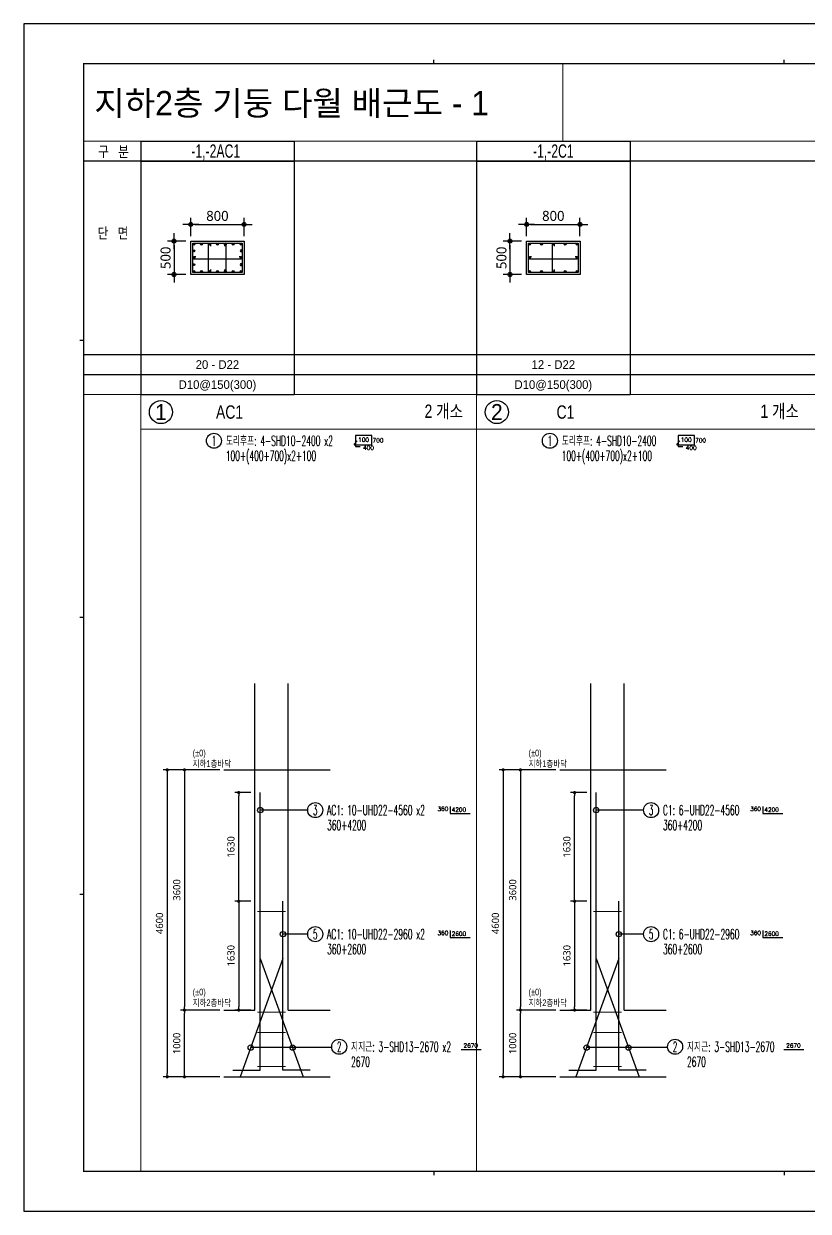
# Model space of a CAD drawing. Header units: millimetres. Extents: x 327808 to 2562540, y -728300 to 402793.
# Drawn here: x 460627 to 472392, y -441148 to -423350 of the extents above; entities that cross this region are included whole.
import ezdxf
from ezdxf.enums import TextEntityAlignment as Align

# ---------------------------------------------------------------- set-up
doc = ezdxf.new("R2010")
doc.units = ezdxf.units.MM
doc.header["$LTSCALE"] = 140
doc.layers.get('Defpoints').update_dxf_attribs({"color": 145})
for name, color, linetype in [('254', 254, 'Continuous'), ('AMAC-NO', 5, 'Continuous'), ('BAR', 2, 'Continuous'), ('BAR1', 2, 'Continuous'), ('DIM', 7, 'Continuous'), ('LEAD7', 7, 'Continuous'), ('LEAD8', 8, 'Continuous'), ('LINE', 7, 'Continuous'), ('XDIM', 7, 'Continuous'), ('XSTRUCT', 2, 'Continuous'), ('XTAG', 7, 'Continuous'), ('기둥', 4, 'Continuous')]:
    doc.layers.add(name, color=color, linetype=linetype)
for name, color, linetype, lineweight in [('Main Bar', 7, 'Continuous', 0), ('TEXT', 3, 'Continuous', 9), ('XTITLE', 22, 'Continuous', 0)]:
    doc.layers.add(name, color=color, linetype=linetype, lineweight=lineweight)
doc.styles.add('ROMANS', font='malgun.ttf')
doc.styles.add('XRebar', font='Romans.shx', dxfattribs={"bigfont": 'whgtxt.shx'})
doc.styles.add('XRebar2', font='Romans.shx')
doc.styles.add('돋음', font='')
doc.styles.add('맑은고딕', font='malgun.ttf')
doc.styles.get('돋음').set_extended_font_data('Dotum')
doc.dimstyles.new('60(SUB-1.8)', dxfattribs={"dimscale": 60, "dimtxt": 1.8, "dimasz": 0.8, "dimexe": 1, "dimexo": 1, "dimgap": 1, "dimtad": 1, "dimdec": 0, "dimzin": 0, "dimdsep": 46, "dimtxsty": 'ROMANS', "dimblk": 'DOT', "dimcen": 1, "dimdle": 2, "dimclrd": 6, "dimclre": 6, "dimclrt": 7, "dimazin": 0, "dimtfac": 1, "dimtdec": 0, "dimtix": 1, "dimtmove": 2, "dimatfit": 3, "dimldrblk": 'DIMDOT', "dimfxl": 1, "dimtolj": 1, "dimtzin": 0, "dimarcsym": 0})
doc.dimstyles.new('DIM_30', dxfattribs={"dimscale": 30, "dimtxt": 3, "dimasz": 1.2, "dimexe": 2, "dimexo": 1.5, "dimgap": 1, "dimtad": 1, "dimdec": 0, "dimdsep": 46, "dimtxsty": '맑은고딕', "dimblk1": 'DIMDOT', "dimblk2": 'DIMDOT', "dimsah": 1, "dimcen": 1, "dimdle": 2, "dimclrd": 7, "dimclre": 7, "dimclrt": 3, "dimadec": 0, "dimazin": 0, "dimtfac": 1, "dimtdec": 0, "dimtix": 1, "dimtmove": 2, "dimatfit": 3, "dimldrblk": 'DIMDOT', "dimfxl": 1, "dimtolj": 1, "dimarcsym": 0})

# ---------------------------------------------------------------- blocks, each defined once
blk = doc.blocks.new('_Dot')
at = {"color": 0, "linetype": 'ByBlock', "lineweight": -2}
blk.add_line((-0.5, 0), (-1, 0), dxfattribs=at)
at = {"color": 0, "linetype": 'ByBlock', "const_width": 0.5}
blk.add_lwpolyline([(-0.25, 0, 1), (0.25, 0, 1)], format="xyb", close=True, dxfattribs=at)
blk = doc.blocks.new('*D355')
at = {"layer": 'Defpoints', "color": 0, "linetype": 'Continuous', "transparency": 16777216}
for p in [(468664, -434533), (467816, -439133), (468664, -439133)]:
    blk.add_point(p, dxfattribs=at).dxf.unprotected_set("ltscale", 0)
at = {"layer": 'XDIM', "color": 6, "linetype": 'Continuous', "lineweight": -2, "transparency": 16777216}
for p, q in [((468604, -434533), (467756, -434533)), ((467816, -434581), (467816, -439085)), ((468604, -439133), (467756, -439133))]:
    blk.add_line(p, q, dxfattribs=at).dxf.unprotected_set("ltscale", 0)
at = {"layer": 'XDIM', "color": 6, "linetype": 'Continuous', "lineweight": -2, "transparency": 16777216, "xscale": 48, "yscale": 48, "zscale": 48}
for p, rotation in [((467816, -434533), 90), ((467816, -439133), 270)]:
    blk.add_blockref('_Dot', p, dxfattribs=dict(at, rotation=rotation)).dxf.unprotected_set("ltscale", 0)
at = {"layer": 'XDIM', "color": 7, "linetype": 'Continuous', "transparency": 16777216, "insert": (467700, -436833), "char_height": 108, "attachment_point": 5, "rotation": 90, "style": 'ROMANS'}
blk.add_mtext('\\A1;4600', dxfattribs=at).dxf.unprotected_set("ltscale", 0)
blk = doc.blocks.new('DIMDOT')
at = {"layer": 'DIM', "linetype": 'Continuous'}
blk.add_line((-2, 0), (2, 0), dxfattribs=at)
for radius in [0.5, 0.25]:
    blk.add_circle((0, 0), radius, dxfattribs=at)
blk = doc.blocks.new('*D356')
at = {"layer": 'Defpoints', "color": 0, "linetype": 'Continuous', "transparency": 16777216}
for p in [(468664, -434533), (468075, -438133), (468664, -438133)]:
    blk.add_point(p, dxfattribs=at).dxf.unprotected_set("ltscale", 0)
at = {"layer": 'XDIM', "color": 6, "linetype": 'Continuous', "lineweight": -2, "transparency": 16777216}
for p, q in [((468604, -434533), (468015, -434533)), ((468075, -434581), (468075, -438085)), ((468604, -438133), (468015, -438133))]:
    blk.add_line(p, q, dxfattribs=at).dxf.unprotected_set("ltscale", 0)
at = {"layer": 'XDIM', "color": 6, "linetype": 'Continuous', "lineweight": -2, "transparency": 16777216, "xscale": 48, "yscale": 48, "zscale": 48}
for p, rotation in [((468075, -434533), 90), ((468075, -438133), 270)]:
    blk.add_blockref('_Dot', p, dxfattribs=dict(at, rotation=rotation)).dxf.unprotected_set("ltscale", 0)
at = {"layer": 'XDIM', "color": 7, "linetype": 'Continuous', "transparency": 16777216, "insert": (467959, -436333), "char_height": 108, "attachment_point": 5, "rotation": 90, "style": 'ROMANS'}
blk.add_mtext('\\A1;3600', dxfattribs=at).dxf.unprotected_set("ltscale", 0)
blk = doc.blocks.new('*D357')
at = {"layer": 'Defpoints', "color": 0, "linetype": 'Continuous', "transparency": 16777216}
for p in [(468075, -438133), (468664, -438133), (468664, -439133)]:
    blk.add_point(p, dxfattribs=at).dxf.unprotected_set("ltscale", 0)
at = {"layer": 'XDIM', "color": 6, "linetype": 'Continuous', "lineweight": -2, "transparency": 16777216}
for p, q in [((468604, -438133), (468015, -438133)), ((468075, -439085), (468075, -438181)), ((468604, -439133), (468015, -439133))]:
    blk.add_line(p, q, dxfattribs=at).dxf.unprotected_set("ltscale", 0)
at = {"layer": 'XDIM', "color": 6, "linetype": 'Continuous', "lineweight": -2, "transparency": 16777216, "xscale": 48, "yscale": 48, "zscale": 48}
for p, rotation in [((468075, -438133), 90), ((468075, -439133), 270)]:
    blk.add_blockref('_Dot', p, dxfattribs=dict(at, rotation=rotation)).dxf.unprotected_set("ltscale", 0)
at = {"layer": 'XDIM', "color": 7, "linetype": 'Continuous', "transparency": 16777216, "insert": (467959, -438633), "char_height": 108, "attachment_point": 5, "rotation": 90, "style": 'ROMANS'}
blk.add_mtext('\\A1;1000', dxfattribs=at).dxf.unprotected_set("ltscale", 0)
blk = doc.blocks.new('*D358')
at = {"layer": 'Defpoints', "color": 0, "linetype": 'Continuous', "transparency": 16777216}
for p in [(469131, -436503), (468888, -438133), (469131, -438133)]:
    blk.add_point(p, dxfattribs=at).dxf.unprotected_set("ltscale", 0)
at = {"layer": 'XDIM', "color": 6, "linetype": 'Continuous', "lineweight": -2, "transparency": 16777216}
for p, q in [((469071, -436503), (468828, -436503)), ((468888, -436551), (468888, -438085)), ((469071, -438133), (468828, -438133))]:
    blk.add_line(p, q, dxfattribs=at).dxf.unprotected_set("ltscale", 0)
at = {"layer": 'XDIM', "color": 6, "linetype": 'Continuous', "lineweight": -2, "transparency": 16777216, "xscale": 48, "yscale": 48, "zscale": 48}
for p, rotation in [((468888, -436503), 90), ((468888, -438133), 270)]:
    blk.add_blockref('_Dot', p, dxfattribs=dict(at, rotation=rotation)).dxf.unprotected_set("ltscale", 0)
at = {"layer": 'XDIM', "color": 7, "linetype": 'Continuous', "transparency": 16777216, "insert": (468772, -437318), "char_height": 108, "attachment_point": 5, "rotation": 90, "style": 'ROMANS'}
blk.add_mtext('\\A1;1630', dxfattribs=at).dxf.unprotected_set("ltscale", 0)
blk = doc.blocks.new('*D359')
at = {"layer": 'Defpoints', "color": 0, "linetype": 'Continuous', "transparency": 16777216}
for p in [(468888, -434873), (469131, -434873), (469131, -436503)]:
    blk.add_point(p, dxfattribs=at).dxf.unprotected_set("ltscale", 0)
at = {"layer": 'XDIM', "color": 6, "linetype": 'Continuous', "lineweight": -2, "transparency": 16777216}
for p, q in [((469071, -434873), (468828, -434873)), ((468888, -436455), (468888, -434921)), ((469071, -436503), (468828, -436503))]:
    blk.add_line(p, q, dxfattribs=at).dxf.unprotected_set("ltscale", 0)
at = {"layer": 'XDIM', "color": 6, "linetype": 'Continuous', "lineweight": -2, "transparency": 16777216, "xscale": 48, "yscale": 48, "zscale": 48}
for p, rotation in [((468888, -434873), 90), ((468888, -436503), 270)]:
    blk.add_blockref('_Dot', p, dxfattribs=dict(at, rotation=rotation)).dxf.unprotected_set("ltscale", 0)
at = {"layer": 'XDIM', "color": 7, "linetype": 'Continuous', "transparency": 16777216, "insert": (468772, -435688), "char_height": 108, "attachment_point": 5, "rotation": 90, "style": 'ROMANS'}
blk.add_mtext('\\A1;1630', dxfattribs=at).dxf.unprotected_set("ltscale", 0)
blk = doc.blocks.new('A$C74EF247C')
at = {"layer": 'LINE', "color": 7, "linetype": 'Continuous'}
for p, q in [((0, 0), (0, -3800)), ((0, 0), (2300, 0)), ((2300, 0), (2300, -3800)), ((0, -300), (2300, -300)), ((0, -3800), (2300, -3800))]:
    blk.add_line(p, q, dxfattribs=at)
at = {"layer": 'LINE', "color": 4, "linetype": 'Continuous'}
for p, q in [((0, -3200), (2300, -3200)), ((0, -3500), (2300, -3500))]:
    blk.add_line(p, q, dxfattribs=at)
blk = doc.blocks.new('*D34')
at = {"layer": 'Defpoints', "color": 0, "transparency": 16777216}
for p in [(532530, -127319), (532280, -127819), (532530, -127819)]:
    blk.add_point(p, dxfattribs=at)
at = {"layer": 'DIM', "color": 7, "lineweight": -2, "transparency": 16777216}
for p, q in [((532455, -127319), (532180, -127319)), ((532280, -127379), (532280, -127759)), ((532455, -127819), (532180, -127819))]:
    blk.add_line(p, q, dxfattribs=at)
at = {"layer": 'DIM', "color": 7, "lineweight": -2, "transparency": 16777216, "xscale": 60, "yscale": 60, "zscale": 60}
for p, rotation in [((532280, -127319), 90), ((532280, -127819), 270)]:
    blk.add_blockref('DIMDOT', p, dxfattribs=dict(at, rotation=rotation))
at = {"layer": 'DIM', "color": 3, "transparency": 16777216, "insert": (532153, -127569), "char_height": 150, "attachment_point": 5, "rotation": 90, "style": '맑은고딕'}
blk.add_mtext('\\A1;500', dxfattribs=at)
blk = doc.blocks.new('*D35')
at = {"layer": 'Defpoints', "color": 0, "transparency": 16777216}
for p in [(533330, -127069), (532530, -127319), (533330, -127319)]:
    blk.add_point(p, dxfattribs=at)
at = {"layer": 'DIM', "color": 7, "lineweight": -2, "transparency": 16777216}
for p, q in [((532530, -127244), (532530, -126969)), ((532590, -127069), (533270, -127069)), ((533330, -127244), (533330, -126969))]:
    blk.add_line(p, q, dxfattribs=at)
at = {"layer": 'DIM', "color": 7, "lineweight": -2, "transparency": 16777216, "xscale": 60, "yscale": 60, "zscale": 60, "rotation": 180}
blk.add_blockref('DIMDOT', (532530, -127069), dxfattribs=at)
at = {"layer": 'DIM', "color": 7, "lineweight": -2, "transparency": 16777216, "xscale": 60, "yscale": 60, "zscale": 60}
blk.add_blockref('DIMDOT', (533330, -127069), dxfattribs=at)
at = {"layer": 'DIM', "color": 3, "transparency": 16777216, "insert": (532930, -126942), "char_height": 150, "attachment_point": 5, "style": '맑은고딕'}
blk.add_mtext('\\A1;800', dxfattribs=at)
blk = doc.blocks.new('ST')
at = {"layer": 'BAR'}
blk.add_circle((0, 0), 14.5, dxfattribs=at)
blk = doc.blocks.new('A$C08B0344F')
at = {"layer": 'BAR'}
blk.add_hatch(color=256, dxfattribs=at).paths.add_polyline_path([(14.5, 0, 1), (-14.5, 0, 1)])
at = {"layer": 'BAR', "rotation": 270}
blk.add_blockref('ST', (0, 0), dxfattribs=at)
blk = doc.blocks.new('dhs_sheet2e')
at = {"color": 7}
for p, q in [((20500.6, 57331.7), (20500.6, 57531.5)), ((38004.8, 57331.7), (38004.8, 57531.5)), ((2996.4, 43498.2), (2796.7, 43498.2)), ((2996.4, 29664.7), (2796.7, 29664.7)), ((2996.4, 15831.2), (2796.7, 15831.2)), ((20500.6, 1997.6), (20500.6, 1797.9)), ((38004.8, 1997.6), (38004.8, 1797.9))]:
    blk.add_line(p, q, dxfattribs=at)
blk.add_lwpolyline([(84000, 0), (84000, 59329.4), (0, 59329.4), (0, 0)], close=True, dxfattribs=at)
at = {"color": 30, "const_width": 64.9}
blk.add_lwpolyline([(81003.6, 57331.7), (2996.4, 57331.7), (2996.4, 1997.6), (81003.6, 1997.6)], close=True, dxfattribs=at)
blk = doc.blocks.new('zdfgarse')
at = {"color": 255, "xscale": 0.25, "yscale": 0.25, "zscale": 0.25}
blk.add_blockref('dhs_sheet2e', (0, 0), dxfattribs=at)
blk = doc.blocks.new('*D52')
at = {"layer": 'Defpoints', "color": 0, "transparency": 16777216}
for p in [(544030, -133548), (543780, -134048), (544030, -134048)]:
    blk.add_point(p, dxfattribs=at)
at = {"layer": 'DIM', "color": 7, "lineweight": -2, "transparency": 16777216}
for p, q in [((543955, -133548), (543680, -133548)), ((543780, -133608), (543780, -133988)), ((543955, -134048), (543680, -134048))]:
    blk.add_line(p, q, dxfattribs=at)
at = {"layer": 'DIM', "color": 7, "lineweight": -2, "transparency": 16777216, "xscale": 60, "yscale": 60, "zscale": 60}
for p, rotation in [((543780, -133548), 90), ((543780, -134048), 270)]:
    blk.add_blockref('DIMDOT', p, dxfattribs=dict(at, rotation=rotation))
at = {"layer": 'DIM', "color": 3, "transparency": 16777216, "insert": (543653, -133798), "char_height": 150, "attachment_point": 5, "rotation": 90, "style": '맑은고딕'}
blk.add_mtext('\\A1;500', dxfattribs=at)
blk = doc.blocks.new('*D53')
at = {"layer": 'Defpoints', "color": 0, "transparency": 16777216}
for p in [(544830, -133298), (544030, -133548), (544830, -133548)]:
    blk.add_point(p, dxfattribs=at)
at = {"layer": 'DIM', "color": 7, "lineweight": -2, "transparency": 16777216}
for p, q in [((544030, -133473), (544030, -133198)), ((544090, -133298), (544770, -133298)), ((544830, -133473), (544830, -133198))]:
    blk.add_line(p, q, dxfattribs=at)
at = {"layer": 'DIM', "color": 7, "lineweight": -2, "transparency": 16777216, "xscale": 60, "yscale": 60, "zscale": 60, "rotation": 180}
blk.add_blockref('DIMDOT', (544030, -133298), dxfattribs=at)
at = {"layer": 'DIM', "color": 7, "lineweight": -2, "transparency": 16777216, "xscale": 60, "yscale": 60, "zscale": 60}
blk.add_blockref('DIMDOT', (544830, -133298), dxfattribs=at)
at = {"layer": 'DIM', "color": 3, "transparency": 16777216, "insert": (544430, -133171), "char_height": 150, "attachment_point": 5, "style": '맑은고딕'}
blk.add_mtext('\\A1;800', dxfattribs=at)
blk = doc.blocks.new('*D395')
at = {"layer": 'Defpoints', "color": 0, "linetype": 'Continuous', "transparency": 16777216}
for p in [(463627, -434533), (462779, -439133), (463627, -439133)]:
    blk.add_point(p, dxfattribs=at).dxf.unprotected_set("ltscale", 0)
at = {"layer": 'XDIM', "color": 6, "linetype": 'Continuous', "lineweight": -2, "transparency": 16777216}
for p, q in [((463567, -434533), (462719, -434533)), ((462779, -434581), (462779, -439085)), ((463567, -439133), (462719, -439133))]:
    blk.add_line(p, q, dxfattribs=at).dxf.unprotected_set("ltscale", 0)
at = {"layer": 'XDIM', "color": 6, "linetype": 'Continuous', "lineweight": -2, "transparency": 16777216, "xscale": 48, "yscale": 48, "zscale": 48}
for p, rotation in [((462779, -434533), 90), ((462779, -439133), 270)]:
    blk.add_blockref('_Dot', p, dxfattribs=dict(at, rotation=rotation)).dxf.unprotected_set("ltscale", 0)
at = {"layer": 'XDIM', "color": 7, "linetype": 'Continuous', "transparency": 16777216, "insert": (462663, -436833), "char_height": 108, "attachment_point": 5, "rotation": 90, "style": 'ROMANS'}
blk.add_mtext('\\A1;4600', dxfattribs=at).dxf.unprotected_set("ltscale", 0)
blk = doc.blocks.new('*D396')
at = {"layer": 'Defpoints', "color": 0, "linetype": 'Continuous', "transparency": 16777216}
for p in [(463627, -434533), (463037, -438133), (463627, -438133)]:
    blk.add_point(p, dxfattribs=at).dxf.unprotected_set("ltscale", 0)
at = {"layer": 'XDIM', "color": 6, "linetype": 'Continuous', "lineweight": -2, "transparency": 16777216}
for p, q in [((463567, -434533), (462977, -434533)), ((463037, -434581), (463037, -438085)), ((463567, -438133), (462977, -438133))]:
    blk.add_line(p, q, dxfattribs=at).dxf.unprotected_set("ltscale", 0)
at = {"layer": 'XDIM', "color": 6, "linetype": 'Continuous', "lineweight": -2, "transparency": 16777216, "xscale": 48, "yscale": 48, "zscale": 48}
for p, rotation in [((463037, -434533), 90), ((463037, -438133), 270)]:
    blk.add_blockref('_Dot', p, dxfattribs=dict(at, rotation=rotation)).dxf.unprotected_set("ltscale", 0)
at = {"layer": 'XDIM', "color": 7, "linetype": 'Continuous', "transparency": 16777216, "insert": (462922, -436333), "char_height": 108, "attachment_point": 5, "rotation": 90, "style": 'ROMANS'}
blk.add_mtext('\\A1;3600', dxfattribs=at).dxf.unprotected_set("ltscale", 0)
blk = doc.blocks.new('*D397')
at = {"layer": 'Defpoints', "color": 0, "linetype": 'Continuous', "transparency": 16777216}
for p in [(463037, -438133), (463627, -438133), (463627, -439133)]:
    blk.add_point(p, dxfattribs=at).dxf.unprotected_set("ltscale", 0)
at = {"layer": 'XDIM', "color": 6, "linetype": 'Continuous', "lineweight": -2, "transparency": 16777216}
for p, q in [((463567, -438133), (462977, -438133)), ((463037, -439085), (463037, -438181)), ((463567, -439133), (462977, -439133))]:
    blk.add_line(p, q, dxfattribs=at).dxf.unprotected_set("ltscale", 0)
at = {"layer": 'XDIM', "color": 6, "linetype": 'Continuous', "lineweight": -2, "transparency": 16777216, "xscale": 48, "yscale": 48, "zscale": 48}
for p, rotation in [((463037, -438133), 90), ((463037, -439133), 270)]:
    blk.add_blockref('_Dot', p, dxfattribs=dict(at, rotation=rotation)).dxf.unprotected_set("ltscale", 0)
at = {"layer": 'XDIM', "color": 7, "linetype": 'Continuous', "transparency": 16777216, "insert": (462921, -438633), "char_height": 108, "attachment_point": 5, "rotation": 90, "style": 'ROMANS'}
blk.add_mtext('\\A1;1000', dxfattribs=at).dxf.unprotected_set("ltscale", 0)
blk = doc.blocks.new('*D398')
at = {"layer": 'Defpoints', "color": 0, "linetype": 'Continuous', "transparency": 16777216}
for p in [(464094, -436503), (463850, -438133), (464094, -438133)]:
    blk.add_point(p, dxfattribs=at).dxf.unprotected_set("ltscale", 0)
at = {"layer": 'XDIM', "color": 6, "linetype": 'Continuous', "lineweight": -2, "transparency": 16777216}
for p, q in [((464034, -436503), (463790, -436503)), ((463850, -436551), (463850, -438085)), ((464034, -438133), (463790, -438133))]:
    blk.add_line(p, q, dxfattribs=at).dxf.unprotected_set("ltscale", 0)
at = {"layer": 'XDIM', "color": 6, "linetype": 'Continuous', "lineweight": -2, "transparency": 16777216, "xscale": 48, "yscale": 48, "zscale": 48}
for p, rotation in [((463850, -436503), 90), ((463850, -438133), 270)]:
    blk.add_blockref('_Dot', p, dxfattribs=dict(at, rotation=rotation)).dxf.unprotected_set("ltscale", 0)
at = {"layer": 'XDIM', "color": 7, "linetype": 'Continuous', "transparency": 16777216, "insert": (463734, -437318), "char_height": 108, "attachment_point": 5, "rotation": 90, "style": 'ROMANS'}
blk.add_mtext('\\A1;1630', dxfattribs=at).dxf.unprotected_set("ltscale", 0)
blk = doc.blocks.new('*D399')
at = {"layer": 'Defpoints', "color": 0, "linetype": 'Continuous', "transparency": 16777216}
for p in [(463850, -434873), (464094, -434873), (464094, -436503)]:
    blk.add_point(p, dxfattribs=at).dxf.unprotected_set("ltscale", 0)
at = {"layer": 'XDIM', "color": 6, "linetype": 'Continuous', "lineweight": -2, "transparency": 16777216}
for p, q in [((464034, -434873), (463790, -434873)), ((463850, -436455), (463850, -434921)), ((464034, -436503), (463790, -436503))]:
    blk.add_line(p, q, dxfattribs=at).dxf.unprotected_set("ltscale", 0)
at = {"layer": 'XDIM', "color": 6, "linetype": 'Continuous', "lineweight": -2, "transparency": 16777216, "xscale": 48, "yscale": 48, "zscale": 48}
for p, rotation in [((463850, -434873), 90), ((463850, -436503), 270)]:
    blk.add_blockref('_Dot', p, dxfattribs=dict(at, rotation=rotation)).dxf.unprotected_set("ltscale", 0)
at = {"layer": 'XDIM', "color": 7, "linetype": 'Continuous', "transparency": 16777216, "insert": (463734, -435688), "char_height": 108, "attachment_point": 5, "rotation": 90, "style": 'ROMANS'}
blk.add_mtext('\\A1;1630', dxfattribs=at).dxf.unprotected_set("ltscale", 0)
blk = doc.blocks.new('*U405', base_point=(464885.1199, -436995.4012))
at = {"layer": 'XTAG', "color": 0, "linetype": 'Continuous', "ltscale": 1.06101e-314}
blk.add_circle((464997.6199, -436995.4012), 112.5, dxfattribs=at)
at = {"layer": 'XTAG', "color": 0, "linetype": 'Continuous', "ltscale": 1.06101e-314, "style": 'XRebar', "width": 0.5}
blk.add_text('5', height=150, dxfattribs=at).set_placement((464997.6199, -436995.4012), align=Align.MIDDLE_CENTER)
at = {"layer": 'XTAG', "color": 0, "linetype": 'Continuous', "ltscale": 1.06101e-314, "style": 'XRebar', "width": 0.55}
for s, p in [('AC1: 10-UHD22-2960 x2', (465175.7449, -436995.4012)), ('360+2600', (465175.7449, -437220.4012))]:
    blk.add_text(s, height=150, dxfattribs=at).set_placement(p, align=Align.MIDDLE_LEFT)
blk = doc.blocks.new('*U407', base_point=(469922.4181, -436995.4013))
at = {"layer": 'XTAG', "color": 0, "linetype": 'Continuous', "ltscale": 1.06101e-314}
blk.add_circle((470034.9181, -436995.4013), 112.5, dxfattribs=at)
at = {"layer": 'XTAG', "color": 0, "linetype": 'Continuous', "ltscale": 1.06101e-314, "style": 'XRebar', "width": 0.5}
blk.add_text('5', height=150, dxfattribs=at).set_placement((470034.9181, -436995.4013), align=Align.MIDDLE_CENTER)
at = {"layer": 'XTAG', "color": 0, "linetype": 'Continuous', "ltscale": 1.06101e-314, "style": 'XRebar', "width": 0.55}
for s, p in [('C1: 6-UHD22-2960', (470213.0431, -436995.4013)), ('360+2600', (470213.0431, -437220.4013))]:
    blk.add_text(s, height=150, dxfattribs=at).set_placement(p, align=Align.MIDDLE_LEFT)
blk = doc.blocks.new('*U408', base_point=(464885.1199, -435135.9527))
at = {"layer": 'XTAG', "color": 0, "linetype": 'Continuous', "ltscale": 1.06101e-314}
blk.add_circle((464997.6199, -435135.9527), 112.5, dxfattribs=at)
at = {"layer": 'XTAG', "color": 0, "linetype": 'Continuous', "ltscale": 1.06101e-314, "style": 'XRebar', "width": 0.5}
blk.add_text('3', height=150, dxfattribs=at).set_placement((464997.6199, -435135.9527), align=Align.MIDDLE_CENTER)
at = {"layer": 'XTAG', "color": 0, "linetype": 'Continuous', "ltscale": 1.06101e-314, "style": 'XRebar', "width": 0.55}
for s, p in [('AC1: 10-UHD22-4560 x2', (465175.7449, -435135.9527)), ('360+4200', (465175.7449, -435360.9527))]:
    blk.add_text(s, height=150, dxfattribs=at).set_placement(p, align=Align.MIDDLE_LEFT)
blk = doc.blocks.new('*U410', base_point=(469922.4181, -435135.9528))
at = {"layer": 'XTAG', "color": 0, "linetype": 'Continuous', "ltscale": 1.06101e-314}
blk.add_circle((470034.9181, -435135.9528), 112.5, dxfattribs=at)
at = {"layer": 'XTAG', "color": 0, "linetype": 'Continuous', "ltscale": 1.06101e-314, "style": 'XRebar', "width": 0.5}
blk.add_text('3', height=150, dxfattribs=at).set_placement((470034.9181, -435135.9528), align=Align.MIDDLE_CENTER)
at = {"layer": 'XTAG', "color": 0, "linetype": 'Continuous', "ltscale": 1.06101e-314, "style": 'XRebar', "width": 0.55}
for s, p in [('C1: 6-UHD22-4560', (470213.0431, -435135.9528)), ('360+4200', (470213.0431, -435360.9528))]:
    blk.add_text(s, height=150, dxfattribs=at).set_placement(p, align=Align.MIDDLE_LEFT)
blk = doc.blocks.new('*U411', base_point=(465244.7461, -438682.8936))
at = {"layer": 'XTAG', "color": 0, "linetype": 'Continuous', "ltscale": 1.06101e-314}
blk.add_circle((465357.2461, -438682.8936), 112.5, dxfattribs=at)
at = {"layer": 'XTAG', "color": 0, "linetype": 'Continuous', "ltscale": 1.06101e-314, "style": 'XRebar', "width": 0.5}
blk.add_text('2', height=150, dxfattribs=at).set_placement((465357.2461, -438682.8936), align=Align.MIDDLE_CENTER)
at = {"layer": 'XTAG', "color": 0, "linetype": 'Continuous', "ltscale": 1.06101e-314, "style": 'XRebar', "width": 0.55}
for s, p in [('지지근: 3-SHD13-2670 x2', (465535.3711, -438682.8936)), ('2670', (465535.3711, -438907.8936))]:
    blk.add_text(s, height=150, dxfattribs=at).set_placement(p, align=Align.MIDDLE_LEFT)
blk = doc.blocks.new('*U413', base_point=(470282.0443, -438682.8937))
at = {"layer": 'XTAG', "color": 0, "linetype": 'Continuous', "ltscale": 1.06101e-314}
blk.add_circle((470394.5443, -438682.8937), 112.5, dxfattribs=at)
at = {"layer": 'XTAG', "color": 0, "linetype": 'Continuous', "ltscale": 1.06101e-314, "style": 'XRebar', "width": 0.5}
blk.add_text('2', height=150, dxfattribs=at).set_placement((470394.5443, -438682.8937), align=Align.MIDDLE_CENTER)
at = {"layer": 'XTAG', "color": 0, "linetype": 'Continuous', "ltscale": 1.06101e-314, "style": 'XRebar', "width": 0.55}
for s, p in [('지지근: 3-SHD13-2670', (470572.6693, -438682.8937)), ('2670', (470572.6693, -438907.8937))]:
    blk.add_text(s, height=150, dxfattribs=at).set_placement(p, align=Align.MIDDLE_LEFT)
blk = doc.blocks.new('*U415', base_point=(463366.4851, -429599.992))
at = {"layer": 'XTAG', "color": 0, "linetype": 'Continuous', "ltscale": 1.06101e-314}
blk.add_circle((463478.9851, -429599.992), 112.5, dxfattribs=at)
at = {"layer": 'XTAG', "color": 0, "linetype": 'Continuous', "ltscale": 1.06101e-314, "style": 'XRebar', "width": 0.5}
blk.add_text('1', height=150, dxfattribs=at).set_placement((463478.9851, -429599.992), align=Align.MIDDLE_CENTER)
at = {"layer": 'XTAG', "color": 0, "linetype": 'Continuous', "ltscale": 1.06101e-314, "style": 'XRebar', "width": 0.55}
for s, p in [('도리후프: 4-SHD10-2400 x2', (463657.1101, -429599.992)), ('100+(400+700)x2+100', (463657.1101, -429824.992))]:
    blk.add_text(s, height=150, dxfattribs=at).set_placement(p, align=Align.MIDDLE_LEFT)
blk = doc.blocks.new('*U417', base_point=(468403.7833, -429599.992))
at = {"layer": 'XTAG', "color": 0, "linetype": 'Continuous', "ltscale": 1.06101e-314}
blk.add_circle((468516.2833, -429599.992), 112.5, dxfattribs=at)
at = {"layer": 'XTAG', "color": 0, "linetype": 'Continuous', "ltscale": 1.06101e-314, "style": 'XRebar', "width": 0.5}
blk.add_text('1', height=150, dxfattribs=at).set_placement((468516.2833, -429599.992), align=Align.MIDDLE_CENTER)
at = {"layer": 'XTAG', "color": 0, "linetype": 'Continuous', "ltscale": 1.06101e-314, "style": 'XRebar', "width": 0.55}
for s, p in [('도리후프: 4-SHD10-2400', (468694.4083, -429599.992)), ('100+(400+700)x2+100', (468694.4083, -429824.992))]:
    blk.add_text(s, height=150, dxfattribs=at).set_placement(p, align=Align.MIDDLE_LEFT)
blk = doc.blocks.new('2C1')
at = {"layer": 'BAR1'}
blk.add_lwpolyline([(780, 1830), (780, 2270), (1520, 2270), (1520, 1830)], close=True, dxfattribs=at)
for points in [[(1164.5, 1874.5), (1164.5, 1844.5, -1), (1135.5, 1844.5), (1135.5, 2255.5, -1), (1164.5, 2255.5), (1164.5, 2225.5)], [(824.5, 2064.5), (794.5, 2064.5, 1), (794.5, 2035.5), (1505.5, 2035.5, 1), (1505.5, 2064.5), (1475.5, 2064.5)]]:
    blk.add_lwpolyline(points, format="xyb", dxfattribs=at)
at = {"layer": '기둥'}
blk.add_lwpolyline([(750, 1800), (750, 2300), (1550, 2300), (1550, 1800)], close=True, dxfattribs=at)
at = {"layer": 'BAR', "rotation": 90.00000000000031}
for p in [(794.5, 2255.5), (972.25, 2255.5), (1150, 2255.5), (1327.75, 2255.5), (1505.5, 2255.5), (794.5, 2050), (1505.5, 2050), (794.5, 1844.5), (972.25, 1844.5), (1150, 1844.5), (1327.75, 1844.5), (1505.5, 1844.5)]:
    blk.add_blockref('A$C08B0344F', p, dxfattribs=at)
at = {"layer": 'LINE'}
blk.add_blockref('A$C74EF247C', (0, 3800), dxfattribs=at)
at = {"layer": 'TEXT', "color": 6, "style": '돋음', "width": 0.7}
blk.add_text('-1,-2C1', height=200, dxfattribs=at).set_placement((1150, 3650), align=Align.MIDDLE_CENTER)
at = {"layer": 'TEXT', "linetype": 'ByBlock', "style": '돋음'}
for s, p in [('12 - D22', (1150, 450)), ('D10@150(300)', (1150, 150))]:
    blk.add_text(s, height=130, dxfattribs=at).set_placement(p, align=Align.MIDDLE_CENTER)
at = {"layer": 'DIM'}
dim = blk.add_linear_dim(base=(1550, 2550), p1=(750, 2300), p2=(1550, 2300), dimstyle='DIM_30', override={"dimscale": 50}, dxfattribs=at)
dim.commit()
dim.dimension.update_dxf_attribs({"geometry": '*D35', "text_midpoint": (1150, 2677.5), "insert": (-531780.09, 129619.06)})
dim = blk.add_linear_dim(base=(500, 1800), p1=(750, 2300), p2=(750, 1800), angle=270, dimstyle='DIM_30', override={"dimscale": 50}, dxfattribs=at)
dim.commit()
dim.dimension.update_dxf_attribs({"geometry": '*D34', "text_midpoint": (372.5, 2050), "insert": (-531780.09, 129619.06)})
blk = doc.blocks.new('-2AC1')
at = {"layer": 'BAR1'}
blk.add_lwpolyline([(780, 1830), (780, 2270), (1520, 2270), (1520, 1830)], close=True, dxfattribs=at)
for points in [[(1046, 1874.5), (1046, 1844.5, -1), (1017, 1844.5), (1017, 2255.5, -1), (1046, 2255.5), (1046, 2225.5)], [(1254, 1874.5), (1254, 1844.5, 1), (1283, 1844.5), (1283, 2255.5, 1), (1254, 2255.5), (1254, 2225.5)], [(824.5, 2064.5), (794.5, 2064.5, 1), (794.5, 2035.5), (1505.5, 2035.5, 1), (1505.5, 2064.5), (1475.5, 2064.5)]]:
    blk.add_lwpolyline(points, format="xyb", dxfattribs=at)
at = {"layer": '기둥'}
blk.add_lwpolyline([(750, 1800), (750, 2300), (1550, 2300), (1550, 1800)], close=True, dxfattribs=at)
at = {"layer": 'BAR', "rotation": 90.00000000000031}
for p in [(794.5, 2255.5), (794.5, 2152.75), (913, 2255.5), (1031.5, 2255.5), (1150, 2255.5), (1268.5, 2255.5), (1387, 2255.5), (1505.5, 2255.5), (794.5, 2050), (794.5, 1947.25), (1505.5, 2050), (794.5, 1844.5), (913, 1844.5), (1031.5, 1844.5), (1150, 1844.5), (1268.5, 1844.5), (1387, 1844.5), (1505.5, 1844.5)]:
    blk.add_blockref('A$C08B0344F', p, dxfattribs=at)
at = {"layer": 'BAR', "xscale": -1, "rotation": 269.9999999999955}
for p in [(1505.5, 2152.75), (1505.5, 1947.25)]:
    blk.add_blockref('A$C08B0344F', p, dxfattribs=at)
at = {"layer": 'LINE'}
blk.add_blockref('A$C74EF247C', (0, 3800), dxfattribs=at)
at = {"layer": 'TEXT', "color": 6, "style": '돋음', "width": 0.7}
blk.add_text('-1,-2AC1 ', height=200, dxfattribs=at).set_placement((1150, 3650), align=Align.MIDDLE_CENTER)
at = {"layer": 'TEXT', "linetype": 'ByBlock', "style": '돋음'}
for s, p in [('20 - D22', (1150, 450)), ('D10@150(300)', (1150, 150))]:
    blk.add_text(s, height=130, dxfattribs=at).set_placement(p, align=Align.MIDDLE_CENTER)
at = {"layer": 'DIM'}
dim = blk.add_linear_dim(base=(1550, 2550), p1=(750, 2300), p2=(1550, 2300), dimstyle='DIM_30', override={"dimscale": 50}, dxfattribs=at)
dim.commit()
dim.dimension.update_dxf_attribs({"geometry": '*D53', "text_midpoint": (1150, 2677.5), "insert": (-543280.09, 135848.06)})
dim = blk.add_linear_dim(base=(500, 1800), p1=(750, 2300), p2=(750, 1800), angle=270, dimstyle='DIM_30', override={"dimscale": 50}, dxfattribs=at)
dim.commit()
dim.dimension.update_dxf_attribs({"geometry": '*D52', "text_midpoint": (372.5, 2050), "insert": (-543280.09, 135848.06)})

msp = doc.modelspace()

# ---------------------------------------------------------------- linework, layer by layer
at = {"layer": '254', "color": 4, "linetype": 'Continuous'}
for p, q in [((464885.1, -435136), (464174, -435136)), ((469922.4, -435136), (469211.3, -435136)), ((464885.1, -436995.4), (464514, -436995.4)), ((469922.4, -436995.4), (469551.3, -436995.4)), ((465245.4, -438695), (464030.1, -438695)), ((470282.7, -438695), (469067.3, -438695))]:
    msp.add_line(p, q, dxfattribs=at)
for centre in [(464174, -435136), (469211.3, -435136), (464514, -436995.4), (469551.3, -436995.4), (464030.1, -438695), (464657.9, -438695), (469067.3, -438695), (469695.2, -438695)]:
    msp.add_circle(centre, 40, dxfattribs=at)
at = {"layer": 'AMAC-NO', "color": 2}
for centre in [(462684.1, -429169.7), (467721.4, -429169.7)]:
    msp.add_circle(centre, 172.8, dxfattribs=at)
at = {"layer": 'BAR', "color": 3}
for points in [[(463764, -439033.2), (464174, -439033.2), (464174, -434873.2)], [(468801.3, -439033.2), (469211.3, -439033.2), (469211.3, -434873.2)], [(464924, -439033.2), (464514, -439033.2), (464514, -436503.2)], [(469961.3, -439033.2), (469551.3, -439033.2), (469551.3, -436503.2)]]:
    msp.add_lwpolyline(points, dxfattribs=at)
at = {"layer": 'LEAD7'}
msp.add_line((482530.4, -425410.8), (461525.4, -425410.8), dxfattribs=at)
at = {"layer": 'LEAD8'}
for p, q in [((461525.4, -428307.9), (482530.4, -428307.9)), ((461525.4, -428607.9), (482530.4, -428607.9))]:
    msp.add_line(p, q, dxfattribs=at)
at = {"layer": 'Main Bar', "color": 30, "linetype": 'Continuous'}
for p, q in [((464134, -436655.9), (464554, -436655.9)), ((469171.3, -436655.9), (469591.3, -436655.9)), ((464134, -438163.4), (464554, -438163.4)), ((469171.3, -438163.4), (469591.3, -438163.4)), ((464134, -438468.2), (464554, -438468.2)), ((469171.3, -438468.2), (469591.3, -438468.2)), ((464134, -438976.6), (464554, -438976.6)), ((469171.3, -438976.6), (469591.3, -438976.6))]:
    msp.add_line(p, q, dxfattribs=at).dxf.unprotected_set("ltscale", 0)
at = {"layer": 'XDIM', "color": 250, "linetype": 'Continuous', "ltscale": 5e-324}
for p, q in [((465721.6, -429600), (465721.6, -429600)), ((470560.2, -429600), (470560.2, -429600)), ((467132.2, -435136), (467132.2, -435136)), ((471821.5, -435136), (471821.5, -435136)), ((467132.2, -436995.4), (467132.2, -436995.4)), ((471821.5, -436995.4), (471821.5, -436995.4)), ((467335.8, -438714.4), (467335.8, -438714.4)), ((472174.4, -438714.4), (472174.4, -438714.4))]:
    msp.add_line(p, q, dxfattribs=at)
at = {"layer": 'XDIM', "color": 1, "linetype": 'Continuous', "ltscale": 5e-324}
for points in [[(465628.1, -429599.4), (465580.4, -429648.8), (465580.4, -429661.1), (465848, -429661.1), (465848, -429518.8), (465602.2, -429518.8), (465602.2, -429683.5), (465671, -429683.5)], [(470466.7, -429599.4), (470419.1, -429648.8), (470419.1, -429661.1), (470686.6, -429661.1), (470686.6, -429518.8), (470440.9, -429518.8), (470440.9, -429683.5), (470509.7, -429683.5)], [(467019.9, -435080.7), (467019.9, -435188.3), (467323.3, -435188.3)], [(471709.2, -435080.7), (471709.2, -435188.3), (472012.6, -435188.3)], [(467019.9, -436940.1), (467019.9, -437047.7), (467323.3, -437047.7)], [(471709.2, -436940.1), (471709.2, -437047.7), (472012.6, -437047.7)], [(467185.2, -438723.2), (467488.6, -438723.2)], [(472023.9, -438723.2), (472327.3, -438723.2)]]:
    msp.add_lwpolyline(points, dxfattribs=at)
at = {"layer": 'XSTRUCT', "color": 5, "linetype": 'Continuous'}
for p, q in [((464094, -438133.2), (464094, -433239.3)), ((464594, -438133.2), (464594, -433239.3)), ((469131.3, -438133.2), (469131.3, -433239.3)), ((469631.3, -438133.2), (469631.3, -433239.3)), ((463626.9, -434533.2), (465223.6, -434533.2)), ((468664.2, -434533.2), (470260.9, -434533.2)), ((463626.9, -438133.2), (464094, -438133.2)), ((464594, -438133.2), (465223.6, -438133.2)), ((468664.2, -438133.2), (469131.3, -438133.2)), ((469631.3, -438133.2), (470260.9, -438133.2)), ((463626.9, -439133.2), (465223.6, -439133.2)), ((468664.2, -439133.2), (470260.9, -439133.2))]:
    msp.add_line(p, q, dxfattribs=at).dxf.unprotected_set("ltscale", 0)
at = {"layer": 'XSTRUCT', "color": 1}
for points in [[(464514, -437360.6), (463871.1, -439133.2)], [(464174, -437360.6), (464816.9, -439133.2)], [(469551.3, -437360.6), (468908.4, -439133.2)], [(469211.3, -437360.6), (469854.2, -439133.2)]]:
    msp.add_lwpolyline(points, dxfattribs=at)
at = {"layer": 'XTITLE', "color": 3, "ltscale": 2}
for p, q in [((461525.4, -425107.9), (482530.4, -425107.9)), ((462381.2, -425107.9), (462381.2, -440549.1)), ((461525.4, -428907.9), (482530.4, -428907.9)), ((462381.2, -429428.3), (482530.4, -429428.3))]:
    msp.add_line(p, q, dxfattribs=at)
msp.add_lwpolyline([(461525.4, -423948.9), (468709.6, -423948.9), (468709.6, -425107.9), (461525.4, -425107.9)], close=True, dxfattribs=at)
msp.add_lwpolyline([(467418.5, -425107.9), (467418.5, -440549.1)], dxfattribs=at)

# ---------------------------------------------------------------- block references
at = {"xscale": 1.199999996698919, "yscale": 1.199999996698919, "zscale": 1.199999996698919}
msp.add_blockref('zdfgarse', (460626.5, -441148.4), dxfattribs=at)
at = {"layer": 'DIM'}
for name, p in [('-2AC1', (462381.2, -428907.9)), ('2C1', (467418.5, -428907.9))]:
    msp.add_blockref(name, p, dxfattribs=at)
at = {"layer": 'XTAG', "color": 30, "linetype": 'Continuous', "ltscale": 1.2987e-311}
for name, p in [('*U415', (463366.5, -429600)), ('*U417', (468403.8, -429600))]:
    msp.add_blockref(name, p, dxfattribs=at)
at = {"layer": 'XTAG', "color": 210, "linetype": 'Continuous', "ltscale": 1.2987e-311}
for name, p in [('*U408', (464885.1, -435136)), ('*U410', (469922.4, -435136)), ('*U405', (464885.1, -436995.4)), ('*U407', (469922.4, -436995.4))]:
    msp.add_blockref(name, p, dxfattribs=at)
at = {"layer": 'XTAG', "color": 11, "linetype": 'Continuous', "ltscale": 1.2987e-311}
for name, p in [('*U411', (465244.7, -438682.9)), ('*U413', (470282, -438682.9))]:
    msp.add_blockref(name, p, dxfattribs=at)

# ---------------------------------------------------------------- texts
at = {"layer": 'AMAC-NO', "color": 2, "style": '돋음'}
for s, p in [('1', (462684.1, -429169.7)), ('2', (467721.4, -429169.7))]:
    msp.add_text(s, height=240, dxfattribs=at).set_placement(p, align=Align.MIDDLE_CENTER)
at = {"layer": 'AMAC-NO', "color": 2, "style": '돋음', "width": 0.8}
for s, p in [('AC1', (463713.1, -429169.7)), ('2 개소', (466925.1, -429157)), ('C1', (468750.4, -429169.7)), ('1 개소', (471962.4, -429157))]:
    msp.add_text(s, height=200, dxfattribs=at).set_placement(p, align=Align.MIDDLE_CENTER)
for s, p in [('(%%P0)', (463159.9, -434329.6)), ('(%%P0)', (468197.2, -434329.6)), ('지하1층바닥', (463159.9, -434490.2)), ('지하1층바닥', (468197.2, -434490.2)), ('(%%P0)', (463159.9, -437913.4)), ('(%%P0)', (468197.2, -437913.4)), ('지하2층바닥', (463159.9, -438074)), ('지하2층바닥', (468197.2, -438074))]:
    msp.add_text(s, height=100, dxfattribs=at).set_placement(p)
at = {"layer": 'TEXT', "color": 1, "linetype": 'Continuous', "style": '돋음', "width": 0.8}
for s, p in [('구   분', (461972.6, -425266.8)), ('단   면', (461963.8, -426487.9))]:
    msp.add_text(s, height=160, dxfattribs=at).set_placement(p, align=Align.MIDDLE_CENTER)
at = {"layer": 'XDIM', "color": 3, "linetype": 'Continuous', "ltscale": 5e-324, "style": 'XRebar2'}
for p in [(465642.2, -429634.7), (470480.8, -429634.7)]:
    msp.add_text('100', height=63, dxfattribs=at).set_placement(p, align=Align.BOTTOM_LEFT)
for p in [(465858, -429593.5), (470696.6, -429593.5)]:
    msp.add_text('700', height=63, dxfattribs=at).set_placement(p, align=Align.MIDDLE_LEFT)
for p in [(465715.7, -429674.7), (470554.3, -429674.7)]:
    msp.add_text('400', height=63, dxfattribs=at).set_placement(p, align=Align.TOP_LEFT)
for p in [(466993.4, -435167.7), (471682.8, -435167.7), (466993.4, -437027.2), (471682.8, -437027.2)]:
    msp.add_text('360', height=63, dxfattribs=at).set_placement(p, align=Align.BOTTOM_RIGHT)
for s, p in [('4200', (467152.7, -435179.5)), ('4200', (471842.1, -435179.5)), ('2600', (467152.7, -437038.9)), ('2600', (471842.1, -437038.9)), ('2670', (467330.5, -438715)), ('2670', (472169.1, -438715))]:
    msp.add_text(s, height=63, dxfattribs=at).set_placement(p, align=Align.BOTTOM_CENTER)
at = {"layer": 'XTITLE', "color": 2, "style": '돋음'}
msp.add_text('지하2층 기둥 다월 배근도 - 1', height=364.067, dxfattribs=at).set_placement((461684.8, -424539.1), align=Align.MIDDLE_LEFT)

# ---------------------------------------------------------------- dimensions: what is measured, and where the dimension line sits
at = {"layer": 'XDIM', "color": 4, "linetype": 'Continuous'}
for p1, p2, distance, picture, middle in [((463626.9, -434533.2), (463626.9, -439133.2), -847.9, '*D395', (462663.1, -436833.2)), ((463626.9, -434533.2), (463626.9, -438133.2), -589.4, '*D396', (462921.6, -436333.2)), ((468664.2, -434533.2), (468664.2, -439133.2), -847.9, '*D355', (467700.4, -436833.2)), ((468664.2, -434533.2), (468664.2, -438133.2), -589.4, '*D356', (467958.9, -436333.2)), ((464094, -436503.2), (464094, -434873.2), 243.5, '*D399', (463734.4, -435688.2)), ((469131.3, -436503.2), (469131.3, -434873.2), 243.5, '*D359', (468771.7, -435688.2)), ((464094, -436503.2), (464094, -438133.2), -243.5, '*D398', (463734.4, -437318.2)), ((469131.3, -436503.2), (469131.3, -438133.2), -243.5, '*D358', (468771.7, -437318.2)), ((463626.9, -439133.2), (463626.9, -438133.2), 589.4, '*D397', (462921.3, -438633.2)), ((468664.2, -439133.2), (468664.2, -438133.2), 589.4, '*D357', (467958.6, -438633.2))]:
    dim = msp.add_aligned_dim(p1=p1, p2=p2, distance=distance, dimstyle='60(SUB-1.8)', dxfattribs=at)
    dim.commit()
    dim.dimension.update_dxf_attribs({"geometry": picture, "text_midpoint": middle})
    dim.dimension.dxf.unprotected_set("ltscale", 0)

doc.saveas('drawing.dxf')
